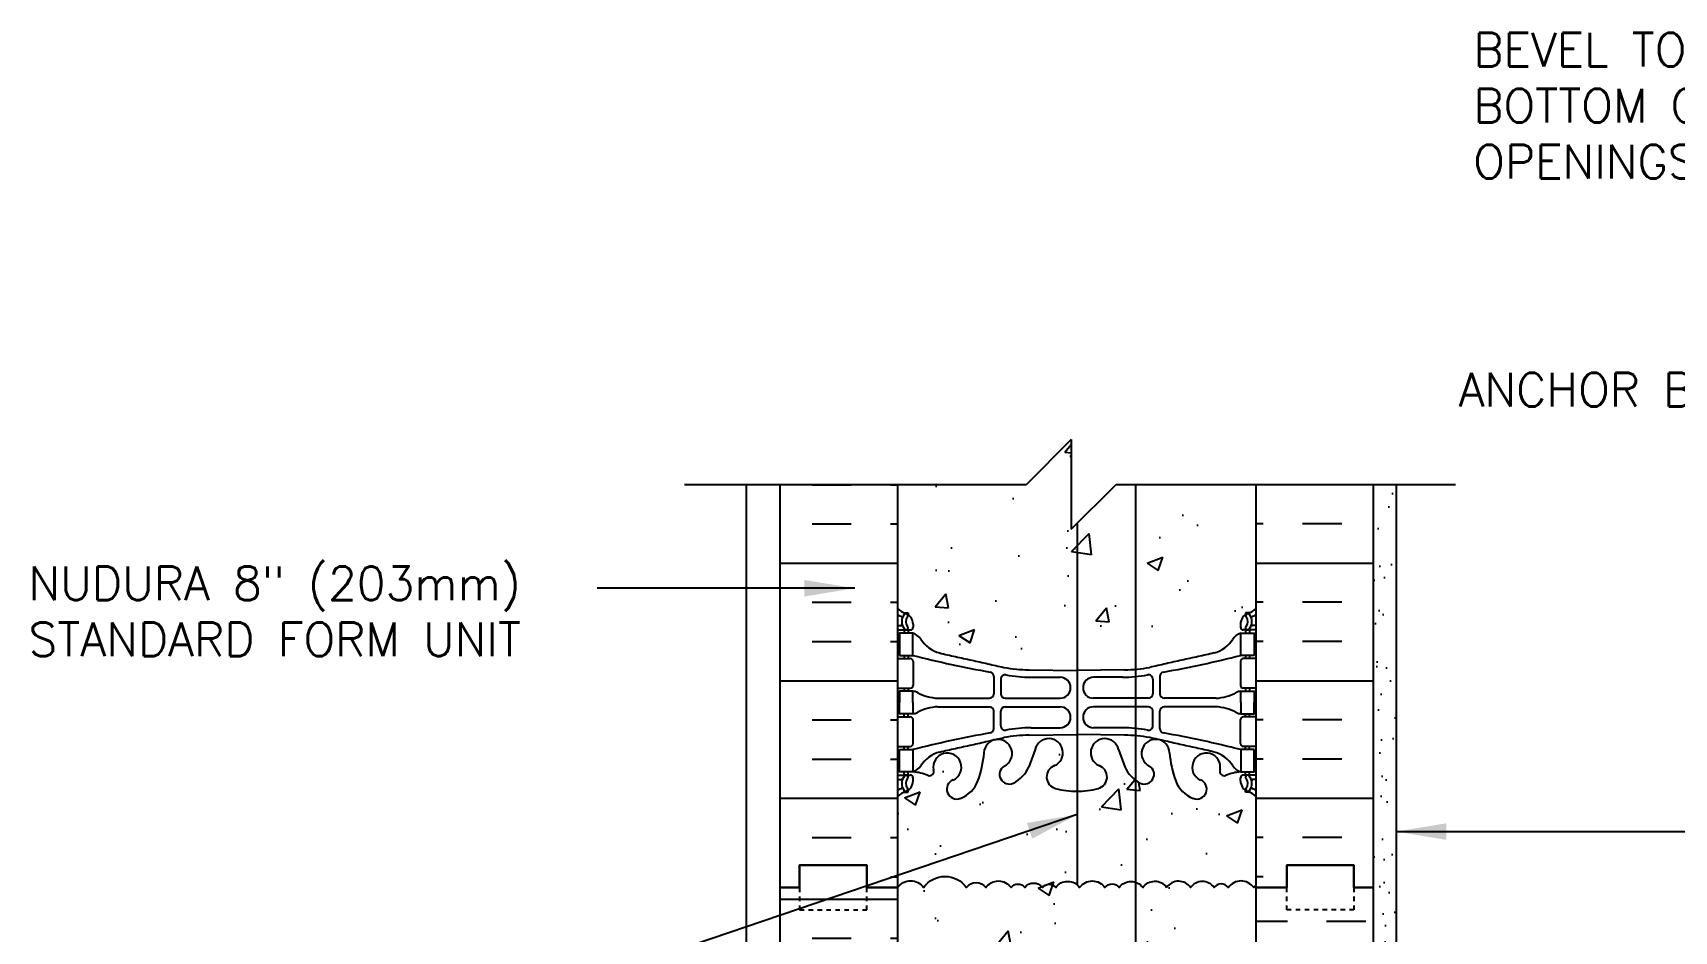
# Model space of a CAD drawing. Header units: inches. Extents: x 113.5 to 169.5, y -20.2 to 56.9.
# Drawn here: x 113.6 to 150.24, y 32.86 to 52.92 of the extents above; entities that cross this region are included whole.
import ezdxf
from ezdxf.enums import TextEntityAlignment as Align

# ---------------------------------------------------------------- set-up
doc = ezdxf.new("R2010")
doc.units = ezdxf.units.IN
doc.header["$LTSCALE"] = 0.5
doc.header["$MEASUREMENT"] = 0
doc.linetypes.add('DASHED2', pattern=[0.375, 0.25, -0.125])
for name, color, linetype in [('HATCH', 12, 'Continuous'), ('line25', 2, 'Continuous'), ('LINE3', 3, 'Continuous'), ('LINE50', 5, 'Continuous'), ('LINE9', 9, 'Continuous'), ('TEXT', 4, 'Continuous'), ('Web_Edge', 9, 'Continuous')]:
    doc.layers.add(name, color=color, linetype=linetype)
doc.styles.add('DIM', font='romans.shx', dxfattribs={"width": 0.7})
doc.styles.add('ROMANS', font='romans.shx', dxfattribs={"height": 1.125})
doc.dimstyles.new('ext_12', dxfattribs={"dimscale": 12, "dimtxt": 0.09375, "dimasz": 0.09375, "dimexe": 0.09375, "dimexo": 0.0625, "dimgap": 0.0625, "dimtad": 1, "dimdec": 1, "dimzin": 3, "dimdsep": 46, "dimlunit": 4, "dimtxsty": 'DIM', "dimcen": 0.09, "dimdle": 0.09375, "dimclrt": 4, "dimadec": 0, "dimazin": 0, "dimtfac": 1, "dimtdec": 1, "dimtmove": 2, "dimatfit": 3, "dimfxl": 1, "dimfrac": 2, "dimtolj": 1, "dimtzin": 0, "dimarcsym": 0})

msp = doc.modelspace()

# ---------------------------------------------------------------- hatches: boundary and pattern name
at = {"layer": 'HATCH'}
h = msp.add_hatch(dxfattribs=at)
h.set_pattern_fill('AR-CONC', color=256, scale=0.5)
edge = h.paths.add_edge_path()
edge.add_line((140.904, 24.713), (140.904, 27.612))
edge.add_arc((140.558, 27.251), 0.5, 46.2109, 66.4218)
edge.add_line((140.758, 27.709), (140.668, 27.709))
edge.add_line((140.668, 27.709), (140.668, 27.751))
edge.add_arc((140.808, 27.958), 0.25, 180, 235.9442, ccw=False)
edge.add_line((140.558, 27.958), (140.558, 28.025))
edge.add_arc((140.62, 28.025), 0.0625, 90, 180, ccw=False)
edge.add_line((140.62, 28.088), (140.668, 28.088))
edge.add_line((140.668, 28.088), (140.668, 28.158))
edge.add_line((140.668, 28.158), (140.563, 28.158))
edge.add_arc((140.685, 28.5), 0.364, 214.9775, 250.3387, ccw=False)
edge.add_arc((139.762, 27.889), 0.743, 32.7919, 73.8107)
edge.add_spline(control_points=[(139.969, 28.603), (138.532, 28.924)], knot_values=[0, 0, 1, 1], degree=1, periodic=0)
edge.add_arc((137.976, 25.992), 2.984, 79.2546, 90.0995)
edge.add_line((137.97, 28.976), (136.904, 28.992))
edge.add_line((136.904, 28.992), (135.837, 28.976))
edge.add_arc((135.832, 25.992), 2.984, 89.9005, 100.7454)
edge.add_spline(control_points=[(135.276, 28.924), (133.838, 28.603)], knot_values=[0, 0, 1, 1], degree=1, periodic=0)
edge.add_arc((134.046, 27.889), 0.743, 106.1893, 147.2081)
edge.add_arc((133.122, 28.5), 0.364, 289.6613, 325.0225, ccw=False)
edge.add_line((133.245, 28.158), (133.14, 28.158))
edge.add_line((133.14, 28.158), (133.14, 28.088))
edge.add_line((133.14, 28.088), (133.187, 28.088))
edge.add_arc((133.187, 28.025), 0.0625, 0, 90, ccw=False)
edge.add_line((133.25, 28.025), (133.25, 27.958))
edge.add_arc((133, 27.958), 0.25, 304.0558, 360, ccw=False)
edge.add_line((133.14, 27.751), (133.14, 27.709))
edge.add_line((133.14, 27.709), (133.05, 27.709))
edge.add_arc((133.25, 27.251), 0.5, 113.5782, 133.7891)
edge.add_line((132.904, 27.612), (132.904, 22.065))
edge.add_arc((133.25, 22.426), 0.5, 226.2109, 246.4218)
edge.add_line((133.05, 21.968), (133.14, 21.968))
edge.add_line((133.14, 21.968), (133.14, 21.926))
edge.add_arc((133, 21.719), 0.25, 0, 55.9442, ccw=False)
edge.add_line((133.25, 21.719), (133.25, 21.651))
edge.add_arc((133.187, 21.651), 0.0625, -90, 0, ccw=False)
edge.add_line((133.187, 21.589), (133.14, 21.589))
edge.add_line((133.14, 21.589), (133.14, 21.519))
edge.add_line((133.14, 21.519), (133.245, 21.519))
edge.add_arc((133.122, 21.176), 0.364, 34.9775, 70.3387, ccw=False)
edge.add_arc((134.046, 21.788), 0.743, 212.7919, 253.8107)
edge.add_spline(control_points=[(133.838, 21.074), (135.276, 20.753)], knot_values=[0, 0, 1, 1], degree=1, periodic=0)
edge.add_arc((135.832, 23.685), 2.984, 259.2546, 270.0995)
edge.add_line((135.837, 20.701), (136.904, 20.685))
edge.add_line((136.904, 20.685), (137.97, 20.701))
edge.add_arc((137.976, 23.685), 2.984, 269.9005, 280.7454)
edge.add_spline(control_points=[(138.532, 20.753), (139.969, 21.074)], knot_values=[0, 0, 1, 1], degree=1, periodic=0)
edge.add_arc((139.762, 21.788), 0.743, 286.1893, 327.2081)
edge.add_arc((140.685, 21.176), 0.364, 109.6613, 145.0225, ccw=False)
edge.add_line((140.563, 21.519), (140.668, 21.519))
edge.add_line((140.668, 21.519), (140.668, 21.589))
edge.add_line((140.668, 21.589), (140.62, 21.589))
edge.add_arc((140.62, 21.651), 0.0625, 180, 270, ccw=False)
edge.add_line((140.558, 21.651), (140.558, 21.719))
edge.add_arc((140.808, 21.719), 0.25, 124.0558, 180, ccw=False)
edge.add_line((140.668, 21.926), (140.668, 21.968))
edge.add_line((140.668, 21.968), (140.758, 21.968))
edge.add_arc((140.558, 22.426), 0.5, 293.5782, 313.7891)
edge.add_line((140.904, 22.065), (140.904, 24.713))
h.paths.add_polyline_path([(140.904, 33.838), (140.904, 33.896, 0.059299), (140.852, 33.838, 0.520567), (140.287, 33.838, 0.520567), (139.968, 33.838, 0.520567), (139.444, 33.838, 0.520567), (138.909, 33.843, 0.520567), (138.375, 33.838, 0.520567), (137.85, 33.838, 0.520567), (137.532, 33.838, 0.520567), (136.966, 33.838, 0.520567), (136.432, 33.838, 0.520567), (136.134, 33.838, 0.520567), (135.743, 33.838, 0.520567), (135.438, 33.838, 0.520567), (134.872, 33.838, 0.520567), (134.441, 33.838, 0.520567), (133.483, 33.838, 0.520567), (132.904, 33.838), (132.904, 31.804, 0.088416), (133.05, 31.707), (133.14, 31.707), (133.14, 31.665, -0.249069), (133.25, 31.458), (133.25, 31.39, -0.414214), (133.187, 31.328), (133.14, 31.328), (133.14, 31.258), (133.245, 31.258, 0.085348), (133.574, 31.333, -0.669601), (133.707, 31.213, 2.087231), (134.141, 31.438, -1), (134.304, 31.846, -0.21345), (134.696, 31.457, -0.069923), (134.833, 30.813, 1.702394), (135.283, 31.126, -0.940793), (135.486, 31.509, -0.173075), (135.832, 31.142), (135.975, 30.756, 1.612474), (136.407, 31.115, -0.734872), (136.43, 31.626, -0.068475), (136.904, 31.688, -0.068475), (137.378, 31.626, -0.734872), (137.401, 31.115, 1.612474), (137.833, 30.756), (137.975, 31.142, -0.173075), (138.321, 31.509, -0.940793), (138.525, 31.126, 1.702394), (138.974, 30.813, -0.069923), (139.111, 31.457, -0.21345), (139.504, 31.846, -1), (139.667, 31.438, 2.087231), (140.101, 31.213, -0.669601), (140.233, 31.333, 0.085348), (140.563, 31.258), (140.668, 31.258), (140.668, 31.328), (140.62, 31.328, -0.414214), (140.558, 31.39), (140.558, 31.458, -0.249069), (140.668, 31.665), (140.668, 31.707), (140.758, 31.707, 0.088416), (140.904, 31.804)])
h.paths.add_polyline_path([(140.904, 35.873, 0.088416), (140.758, 35.97), (140.668, 35.97), (140.668, 36.012, -0.249069), (140.558, 36.219), (140.558, 36.286, -0.414214), (140.62, 36.349), (140.668, 36.349), (140.668, 36.419), (140.563, 36.419, 0.085348), (140.233, 36.343, -0.669601), (140.101, 36.464, 2.087231), (139.667, 36.239, -1), (139.504, 35.83, -0.21345), (139.111, 36.22, -0.069923), (138.974, 36.863, 1.702394), (138.525, 36.551, -0.940793), (138.321, 36.168, -0.173075), (137.975, 36.534), (137.833, 36.921, 1.612474), (137.401, 36.561, -0.734872), (137.378, 36.05, -0.068475), (136.904, 35.988, -0.068475), (136.43, 36.05, -0.734872), (136.407, 36.561, 1.612474), (135.975, 36.921), (135.832, 36.534, -0.173075), (135.486, 36.168, -0.940793), (135.283, 36.551, 1.702394), (134.833, 36.863, -0.069923), (134.696, 36.22, -0.21345), (134.304, 35.83, -1), (134.141, 36.239, 2.087231), (133.707, 36.464, -0.669601), (133.574, 36.343, 0.085348), (133.245, 36.419), (133.14, 36.419), (133.14, 36.349), (133.187, 36.349, -0.414214), (133.25, 36.286), (133.25, 36.219, -0.249069), (133.14, 36.012), (133.14, 35.97), (133.05, 35.97, 0.088416), (132.904, 35.873), (132.904, 33.838, -0.520567), (133.483, 33.838, -0.520567), (134.441, 33.838, -0.520567), (134.872, 33.838, -0.520567), (135.438, 33.838, -0.520567), (135.743, 33.838, -0.520567), (136.134, 33.838, -0.520567), (136.432, 33.838, -0.520567), (136.966, 33.838, -0.520567), (137.532, 33.838, -0.520567), (137.85, 33.838, -0.520567), (138.375, 33.838, -0.520567), (138.909, 33.843, -0.520567), (139.444, 33.838, -0.520567), (139.968, 33.838, -0.520567), (140.287, 33.838, -0.520567), (140.852, 33.838, -0.059299), (140.904, 33.896)])
edge = h.paths.add_edge_path()
edge.add_line((140.904, 42.838), (137.779, 42.838))
edge.add_line((137.779, 42.838), (136.779, 41.838))
edge.add_line((136.779, 41.838), (136.779, 43.838))
edge.add_line((136.779, 43.838), (135.779, 42.838))
edge.add_line((135.779, 42.838), (132.904, 42.838))
edge.add_line((132.904, 42.838), (132.904, 40.065))
edge.add_arc((133.25, 40.426), 0.5, 226.2109, 246.4218)
edge.add_line((133.05, 39.968), (133.14, 39.968))
edge.add_line((133.14, 39.968), (133.14, 39.926))
edge.add_arc((133, 39.719), 0.25, 0, 55.9442, ccw=False)
edge.add_line((133.25, 39.719), (133.25, 39.651))
edge.add_arc((133.187, 39.651), 0.0625, -90, 0, ccw=False)
edge.add_line((133.187, 39.589), (133.14, 39.589))
edge.add_line((133.14, 39.589), (133.14, 39.519))
edge.add_line((133.14, 39.519), (133.245, 39.519))
edge.add_arc((133.122, 39.176), 0.364, 34.9775, 70.3387, ccw=False)
edge.add_arc((134.046, 39.788), 0.743, 212.7919, 253.8107)
edge.add_spline(control_points=[(133.838, 39.074), (135.276, 38.753)], knot_values=[0, 0, 1, 1], degree=1, periodic=0)
edge.add_arc((135.832, 41.685), 2.984, 259.2546, 270.0995)
edge.add_line((135.837, 38.701), (136.904, 38.685))
edge.add_line((136.904, 38.685), (137.97, 38.701))
edge.add_arc((137.976, 41.685), 2.984, 269.9005, 280.7454)
edge.add_spline(control_points=[(138.532, 38.753), (139.969, 39.074)], knot_values=[0, 0, 1, 1], degree=1, periodic=0)
edge.add_arc((139.762, 39.788), 0.743, 286.1893, 327.2081)
edge.add_arc((140.685, 39.176), 0.364, 109.6613, 145.0225, ccw=False)
edge.add_line((140.563, 39.519), (140.668, 39.519))
edge.add_line((140.668, 39.519), (140.668, 39.589))
edge.add_line((140.668, 39.589), (140.62, 39.589))
edge.add_arc((140.62, 39.651), 0.0625, 180, 270, ccw=False)
edge.add_line((140.558, 39.651), (140.558, 39.719))
edge.add_arc((140.808, 39.719), 0.25, 124.0558, 180, ccw=False)
edge.add_line((140.668, 39.926), (140.668, 39.968))
edge.add_line((140.668, 39.968), (140.758, 39.968))
edge.add_arc((140.558, 40.426), 0.5, 293.5782, 313.7891)
edge.add_line((140.904, 40.065), (140.904, 42.838))
h = msp.add_hatch(dxfattribs=at)
h.set_pattern_fill('INSUL', color=256, scale=7, style=0)
h.set_pattern_definition([(0, (-2793.2578, -363.1712), (0, 2.625), []), (0, (-2793.2578, -362.2962), (0, 2.625), [0.875, -0.875]), (0, (-2793.2578, -361.4212), (0, 2.625), [0.875, -0.875])])
h.paths.add_polyline_path([(132.904, 42.838), (130.279, 42.838), (130.279, 33.838), (130.716, 33.838), (130.716, 34.338), (132.216, 34.338), (132.216, 33.838), (132.904, 33.838)])
h = msp.add_hatch(dxfattribs=at)
h.set_pattern_fill('INSUL', color=256, scale=7, style=0)
h.set_pattern_definition([(180, (3067.0654, -363.1712), (0, 2.625), []), (180, (3067.0654, -362.2962), (0, 2.625), [0.875, -0.875]), (180, (3067.0654, -361.4212), (0, 2.625), [0.875, -0.875])])
h.paths.add_polyline_path([(143.529, 42.838), (140.904, 42.838), (140.904, 33.838), (141.591, 33.838), (141.591, 34.338), (143.091, 34.338), (143.091, 33.838), (143.529, 33.838)])
h = msp.add_hatch(dxfattribs=at)
h.set_pattern_fill('AR-SAND', color=256, scale=0.5, style=0)
h.set_pattern_definition([(37.5, (121.1024, -15.0365), (-0.031497, 0.963412), [0, -0.76, 0, -0.85, 0, -0.8125]), (7.5, (121.1024, -15.0365), (0.884888, 1.411073), [0, -0.41, 0, -0.685, 0, -0.2625]), (327.5, (120.4874, -15.0365), (1.557071, 0.00283), [0, -0.25, 0, -0.9, 0, -1.175]), (317.5, (120.4874, -15.0365), (1.503063, 0.438838), [0, -0.125, 0, -0.59, 0, -0.675])])
h.paths.add_polyline_path([(144.029, 42.838), (143.529, 42.838), (143.529, 22.588), (144.029, 22.588)])
h = msp.add_hatch(dxfattribs=at)
h.set_pattern_fill('INSUL', color=256, scale=7, style=0)
h.set_pattern_definition([(0, (-2793.2578, -381.1712), (0, 2.625), []), (0, (-2793.2578, -380.2962), (0, 2.625), [0.875, -0.875]), (0, (-2793.2578, -379.4212), (0, 2.625), [0.875, -0.875])])
h.paths.add_polyline_path([(130.279, 15.838), (130.716, 15.838), (130.716, 16.338), (132.216, 16.338), (132.216, 15.838), (132.904, 15.838), (132.904, 33.838), (132.216, 33.838), (132.216, 34.338), (130.716, 34.338), (130.716, 33.838), (130.279, 33.838)])
h = msp.add_hatch(dxfattribs=at)
h.set_pattern_fill('INSUL', color=256, scale=7, style=0)
h.set_pattern_definition([(0, (30.4787, -15.0365), (0, 2.625), []), (0, (30.4787, -14.1615), (0, 2.625), [0.875, -0.875]), (0, (30.4787, -13.2865), (0, 2.625), [0.875, -0.875])])
h.paths.add_polyline_path([(140.904, 24.713), (143.529, 22.088), (143.529, 33.838), (143.091, 33.838), (143.091, 33.338), (141.591, 33.338), (141.591, 33.838), (140.904, 33.838)])
h.paths.add_polyline_path([(143.529, 12.838), (140.904, 10.213), (140.904, -2.162), (143.529, -2.162)])

# ---------------------------------------------------------------- linework, layer by layer
for points in [[(132.904, 33.838, -0.520567), (133.483, 33.838, -0.520567), (134.441, 33.838, -0.520567), (134.872, 33.838, -0.520567), (135.438, 33.838, -0.520567), (135.743, 33.838, -0.520567), (136.134, 33.838, -0.520567), (136.432, 33.838, -0.520567), (136.966, 33.838, -0.520567), (137.532, 33.838, -0.520567), (137.85, 33.838, -0.520567), (138.375, 33.838, -0.520567), (138.909, 33.843)], [(140.904, 33.896, 0.059299), (140.852, 33.838, 0.520567), (140.287, 33.838, 0.520567), (139.968, 33.838, 0.520567), (139.444, 33.838, 0.520567), (138.909, 33.843)]]:
    msp.add_lwpolyline(points, format="xyb", dxfattribs=at)
at = {"layer": 'line25'}
for p, q in [((132.904, 42.838), (132.904, 33.838)), ((140.904, 33.838), (140.904, 42.838)), ((132.904, 33.838), (132.904, 15.838)), ((140.904, 24.713), (140.904, 33.838))]:
    msp.add_line(p, q, dxfattribs=at)
at = {"layer": 'LINE3'}
for p, q in [((138.217, 42.838), (138.217, 15.565)), ((136.915, 41.975), (136.915, 33.895))]:
    msp.add_line(p, q, dxfattribs=at)
at = {"layer": 'LINE50'}
for p, q in [((130.279, 33.838), (130.279, 42.838)), ((143.529, 33.838), (143.529, 42.838)), ((130.279, 15.838), (130.279, 33.838)), ((143.529, 22.088), (143.529, 33.838))]:
    msp.add_line(p, q, dxfattribs=at)
for points in [[(132.904, 33.838), (132.216, 33.838), (132.216, 34.338), (130.716, 34.338), (130.716, 33.838), (130.279, 33.838)], [(130.279, 33.838), (130.716, 33.838), (130.716, 34.338), (132.216, 34.338), (132.216, 33.838), (132.904, 33.838)], [(140.904, 33.838), (141.591, 33.838), (141.591, 34.338), (143.091, 34.338), (143.091, 33.838), (143.529, 33.838)], [(143.529, 33.838), (143.091, 33.838), (143.091, 34.338), (141.591, 34.338), (141.591, 33.838), (140.904, 33.838)]]:
    msp.add_lwpolyline(points, dxfattribs=at)
at = {"layer": 'LINE9'}
for p, q in [((136.779, 43.838), (135.779, 42.838)), ((136.779, 43.838), (136.779, 41.838)), ((128.148, 42.838), (135.779, 42.838)), ((129.529, -2.162), (129.529, 42.838)), ((136.779, 41.838), (137.779, 42.838)), ((137.779, 42.838), (145.357, 42.838)), ((144.029, 42.838), (144.029, 22.588))]:
    msp.add_line(p, q, dxfattribs=at)
at = {"layer": 'LINE9', "linetype": 'DASHED2', "ltscale": 0.15}
for points in [[(130.716, 33.838), (130.716, 33.838), (130.716, 33.338), (132.216, 33.338), (132.216, 33.838), (132.216, 33.838)], [(143.091, 33.838), (143.091, 33.838), (143.091, 33.338), (141.591, 33.338), (141.591, 33.838), (141.591, 33.838)]]:
    msp.add_lwpolyline(points, dxfattribs=at)
at = {"layer": 'Web_Edge'}
for p, q in [((133.05, 39.968), (133.14, 39.968)), ((133.14, 39.968), (133.14, 39.926)), ((140.758, 39.968), (140.668, 39.968)), ((140.668, 39.968), (140.668, 39.926)), ((132.904, 39.689), (132.982, 39.689)), ((132.904, 39.589), (133.187, 39.589)), ((133.05, 39.589), (133.05, 39.519)), ((133.14, 39.589), (133.14, 39.519)), ((133.25, 39.719), (133.25, 39.651)), ((140.558, 39.719), (140.558, 39.651)), ((140.904, 39.589), (140.62, 39.589)), ((140.668, 39.589), (140.668, 39.519)), ((140.758, 39.589), (140.758, 39.519)), ((140.904, 39.689), (140.826, 39.689)), ((132.904, 38.949), (133.187, 38.949)), ((133.05, 39.019), (133.05, 38.949)), ((133.14, 39.019), (133.14, 38.949)), ((133.25, 38.886), (133.25, 38.351)), ((140.558, 38.886), (140.558, 38.351)), ((140.904, 38.949), (140.62, 38.949)), ((140.668, 39.019), (140.668, 38.949)), ((140.758, 39.019), (140.758, 38.949)), ((135.052, 38.549), (135.052, 38.164)), ((135.204, 38.487), (135.204, 38.164)), ((135.837, 38.701), (136.904, 38.685)), ((135.885, 38.533), (136.531, 38.533)), ((137.97, 38.701), (136.904, 38.685)), ((137.923, 38.533), (137.276, 38.533)), ((138.603, 38.487), (138.603, 38.164)), ((138.756, 38.549), (138.756, 38.164)), ((132.904, 38.289), (133.187, 38.289)), ((133.05, 38.289), (133.05, 38.219)), ((133.14, 38.289), (133.14, 38.219)), ((140.904, 38.289), (140.62, 38.289)), ((140.668, 38.289), (140.668, 38.219)), ((140.758, 38.289), (140.758, 38.219)), ((133.798, 38.063), (134.952, 38.064)), ((133.798, 37.874), (134.952, 37.874)), ((135.052, 37.389), (135.052, 37.774)), ((135.204, 37.451), (135.204, 37.774)), ((135.304, 38.064), (136.531, 38.064)), ((135.304, 37.874), (136.531, 37.874)), ((138.503, 38.064), (137.276, 38.064)), ((138.503, 37.874), (137.276, 37.874)), ((138.603, 37.451), (138.603, 37.774)), ((138.756, 37.389), (138.756, 37.774)), ((140.01, 38.063), (138.856, 38.064)), ((140.01, 37.874), (138.856, 37.874)), ((132.904, 37.649), (133.187, 37.649)), ((133.05, 37.649), (133.05, 37.719)), ((133.14, 37.649), (133.14, 37.719)), ((133.25, 37.051), (133.25, 37.586)), ((135.885, 37.405), (136.531, 37.405)), ((137.923, 37.405), (137.276, 37.405)), ((140.558, 37.051), (140.558, 37.586)), ((140.904, 37.649), (140.62, 37.649)), ((140.668, 37.649), (140.668, 37.719)), ((140.758, 37.649), (140.758, 37.719)), ((135.837, 37.237), (136.904, 37.253)), ((137.97, 37.237), (136.904, 37.253)), ((132.904, 36.989), (133.187, 36.989)), ((133.05, 36.919), (133.05, 36.989)), ((133.14, 36.919), (133.14, 36.989)), ((135.975, 36.921), (135.832, 36.534)), ((137.833, 36.921), (137.975, 36.534)), ((140.904, 36.989), (140.62, 36.989)), ((140.668, 36.919), (140.668, 36.989)), ((140.758, 36.919), (140.758, 36.989)), ((132.904, 36.349), (133.187, 36.349)), ((133.05, 36.349), (133.05, 36.419)), ((133.14, 36.349), (133.14, 36.419)), ((133.25, 36.219), (133.25, 36.286)), ((140.558, 36.219), (140.558, 36.286)), ((140.904, 36.349), (140.62, 36.349)), ((140.668, 36.349), (140.668, 36.419)), ((140.758, 36.349), (140.758, 36.419)), ((132.904, 36.249), (132.982, 36.249)), ((133.05, 35.97), (133.14, 35.97)), ((133.14, 35.97), (133.14, 36.012)), ((140.668, 35.97), (140.668, 36.012)), ((140.758, 35.97), (140.668, 35.97)), ((140.904, 36.249), (140.826, 36.249))]:
    msp.add_line(p, q, dxfattribs=at)
for points in [[(132.945, 39.019), (133.245, 39.019), (133.245, 39.519), (132.945, 39.519)], [(140.863, 39.019), (140.563, 39.019), (140.563, 39.519), (140.863, 39.519)], [(132.945, 36.919), (133.245, 36.919), (133.245, 36.419), (132.945, 36.419)], [(140.863, 36.919), (140.563, 36.919), (140.563, 36.419), (140.863, 36.419)]]:
    msp.add_lwpolyline(points, close=True, dxfattribs=at)
for points in [[(133.245, 37.969), (133.245, 38.219), (132.945, 38.219), (132.945, 37.969)], [(140.563, 37.969), (140.563, 38.219), (140.863, 38.219), (140.863, 37.969)], [(133.245, 37.969), (133.245, 37.719), (132.945, 37.719), (132.945, 37.969)], [(140.563, 37.969), (140.563, 37.719), (140.863, 37.719), (140.863, 37.969)]]:
    msp.add_lwpolyline(points, dxfattribs=at)
for centre, radius, start, end in [((133.25, 40.426), 0.5, 226.2109, 250.5288), ((133.086, 39.904), 0.045, 321.448, 139.1879), ((133, 39.719), 0.25, 0, 70.5288), ((140.808, 39.719), 0.25, 109.4712, 180), ((140.722, 39.904), 0.045, 40.8121, 218.552), ((140.558, 40.426), 0.5, 289.4712, 313.7891), ((133.25, 40.426), 0.6, 234.7832, 245.0748), ((132.982, 39.708), 0.0196, 269.4032, 15.4901), ((133.244, 39.773), 0.25, 140.1145, 222.4609), ((132.988, 39.863), 0.021, 343.464, 63.9957), ((133.092, 39.635), 0.045, 222.4609, 42.4609), ((133.244, 39.773), 0.16, 140.0001, 222.4609), ((133.187, 39.651), 0.0625, 270, 0), ((140.62, 39.651), 0.0625, 180, 270), ((140.715, 39.635), 0.045, 137.5391, 317.5391), ((140.564, 39.773), 0.16, 317.5391, 39.9999), ((140.564, 39.773), 0.25, 317.5391, 39.8855), ((140.82, 39.863), 0.021, 116.0043, 196.536), ((140.826, 39.708), 0.0196, 164.5099, 270.5968), ((140.558, 40.426), 0.6, 294.9252, 305.2168), ((133.122, 39.176), 0.364, 34.9775, 70.3387), ((134.046, 39.788), 0.743, 212.7919, 253.8107), ((139.762, 39.788), 0.743, 286.1893, 327.2081), ((140.685, 39.176), 0.364, 109.6613, 145.0225), ((133.187, 38.886), 0.0625, 0, 90), ((140.053, 66.439), 28.253, 256.0552, 259.6343), ((133.754, 66.439), 28.253, 280.3657, 283.9448), ((140.62, 38.886), 0.0625, 90, 180), ((134.952, 38.549), 0.1, 360, 79.6343), ((135.304, 38.487), 0.1, 79.2546, 180), ((135.832, 41.685), 2.984, 259.2546, 270.0995), ((135.879, 41.517), 2.984, 259.2546, 270.0995), ((136.531, 38.299), 0.234, 270, 90), ((137.276, 38.299), 0.234, 90, 270), ((137.928, 41.517), 2.984, 269.9005, 280.7454), ((137.976, 41.685), 2.984, 269.9005, 280.7454), ((138.503, 38.487), 0.1, 0, 100.7454), ((138.856, 38.549), 0.1, 100.3657, 180), ((133.187, 38.351), 0.0625, 270, 0), ((133.241, 38), 0.219, 60.4937, 88.92), ((133.882, 39.22), 1.16, 242.5844, 265.8032), ((134.952, 38.164), 0.1, 270.0388, 360), ((135.304, 38.164), 0.1, 180, 270), ((138.503, 38.164), 0.1, 270, 0), ((138.856, 38.164), 0.1, 180, 269.9612), ((139.925, 39.22), 1.16, 274.1968, 297.4156), ((140.567, 38), 0.219, 91.08, 119.5063), ((140.62, 38.351), 0.0625, 180, 270), ((133.241, 37.938), 0.219, 271.08, 299.5063), ((133.882, 36.718), 1.16, 94.1968, 117.4156), ((134.952, 37.774), 0.1, 0, 89.9612), ((135.304, 37.774), 0.1, 90, 180), ((136.531, 37.639), 0.234, 270, 90), ((137.276, 37.639), 0.234, 90, 270), ((138.503, 37.774), 0.1, 0, 90), ((138.856, 37.774), 0.1, 90.0388, 180), ((139.925, 36.718), 1.16, 62.5844, 85.8032), ((140.567, 37.938), 0.219, 240.4937, 268.92), ((133.187, 37.586), 0.0625, 0, 90), ((134.952, 37.389), 0.1, 280.3657, 0), ((135.304, 37.451), 0.1, 180, 280.7454), ((135.879, 34.421), 2.984, 89.9005, 100.7454), ((137.928, 34.421), 2.984, 79.2546, 90.0995), ((138.503, 37.451), 0.1, 259.2546, 0), ((138.856, 37.389), 0.1, 180, 259.6343), ((140.62, 37.586), 0.0625, 90, 180), ((133.187, 37.051), 0.0625, 270, 0), ((140.053, 9.499), 28.253, 100.3657, 103.9448), ((135.145, 36.832), 0.314, 296.0652, 177.2643), ((135.832, 34.253), 2.984, 89.9005, 100.7454), ((136.28, 36.848), 0.314, 293.8084, 166.5854), ((137.528, 36.848), 0.314, 13.4146, 246.1916), ((137.976, 34.253), 2.984, 79.2546, 90.0995), ((138.662, 36.832), 0.314, 2.7357, 243.9348), ((133.754, 9.499), 28.253, 76.0552, 79.6343), ((140.62, 37.051), 0.0625, 180, 270), ((134.046, 36.15), 0.743, 106.1893, 147.2081), ((134.014, 36.526), 0.314, 293.8084, 191.4114), ((132.474, 37.028), 2.365, 339.9985, 355.6105), ((141.333, 37.028), 2.365, 184.3895, 200.0015), ((139.793, 36.526), 0.314, 348.5886, 246.1916), ((139.762, 36.15), 0.743, 32.7919, 73.8107), ((133.244, 36.164), 0.25, 137.5391, 219.8855), ((133.092, 36.303), 0.045, 317.5391, 137.5391), ((133.244, 36.164), 0.16, 137.5391, 219.9999), ((133.187, 36.286), 0.0625, 360, 90), ((133.122, 36.762), 0.364, 289.6613, 325.0225), ((133.19, 35.423), 0.997, 66.8533, 86.8462), ((133.616, 36.431), 0.0968, 249.5669, 19.8449), ((135.396, 36.365), 0.217, 121.463, 294.4736), ((135.146, 36.836), 0.75, 297.0295, 336.3062), ((136.498, 36.31), 0.268, 109.9662, 255.2108), ((137.31, 36.31), 0.268, 284.7892, 70.0338), ((138.662, 36.836), 0.75, 203.6938, 242.9705), ((138.411, 36.365), 0.217, 245.5264, 58.537), ((140.192, 36.431), 0.0968, 160.1551, 290.4331), ((140.618, 35.423), 0.997, 93.1538, 113.1467), ((140.685, 36.762), 0.364, 214.9775, 250.3387), ((140.62, 36.286), 0.0625, 90, 180), ((140.715, 36.303), 0.045, 42.4609, 222.4609), ((140.564, 36.164), 0.16, 320.0001, 42.4609), ((140.564, 36.164), 0.25, 320.1145, 42.4609), ((133.25, 35.512), 0.6, 114.9252, 125.2168), ((133.25, 35.512), 0.5, 109.4712, 133.7891), ((132.982, 36.229), 0.0196, 344.5099, 90.5968), ((132.988, 36.075), 0.021, 296.0043, 16.536), ((133.086, 36.033), 0.045, 220.8121, 38.552), ((133, 36.219), 0.25, 289.4712, 360), ((134.222, 36.035), 0.22, 111.8037, 291.8037), ((134.065, 36.463), 0.677, 290.6803, 338.8761), ((136.892, 37.742), 1.754, 254.7082, 270.3771), ((136.915, 37.742), 1.754, 269.6229, 285.2918), ((139.742, 36.463), 0.677, 201.1239, 249.3197), ((139.585, 36.035), 0.22, 248.1963, 68.1963), ((140.808, 36.219), 0.25, 180, 250.5288), ((140.722, 36.033), 0.045, 141.448, 319.1879), ((140.558, 35.512), 0.5, 46.2109, 70.5288), ((140.82, 36.075), 0.021, 163.464, 243.9957), ((140.826, 36.229), 0.0196, 89.4032, 195.4901), ((140.558, 35.512), 0.6, 54.7832, 65.0748)]:
    msp.add_arc(centre, radius, start, end, dxfattribs=at)
for points in [[(133.838, 39.074), (135.276, 38.753)], [(139.969, 39.074), (138.532, 38.753)], [(133.838, 36.864), (135.276, 37.185)], [(139.969, 36.864), (138.532, 37.185)]]:
    msp.add_open_spline(points, degree=1, dxfattribs=at)

# ---------------------------------------------------------------- texts
at = {"layer": 'TEXT', "style": 'ROMANS'}
msp.add_text(' ANCHOR BOLT(S)', height=0.75, dxfattribs=at).set_placement((144.911, 44.95), align=Align.MIDDLE_LEFT)
at = {"layer": 'TEXT', "char_height": 0.75, "attachment_point": 4, "style": 'ROMANS'}
for s, insert, width in [('BEVEL TOP & BOTTOM OF OPENINGS 45%%D', (145.754, 51.291), 11.05043), ('NUDURA 8" (203mm)\\PSTANDARD FORM UNIT', (113.503, 40.006), 13.05574)]:
    msp.add_mtext(s, dxfattribs=dict(at, insert=insert, width=width))

# ---------------------------------------------------------------- leaders
at = {"layer": 'TEXT'}
for points, override in [([(131.945, 40.519), (126.194, 40.519)], {"dimgap": 0.0625, "dimtad": 0}), ([(136.915, 35.468), (123.286, 30.847), (120.157, 30.847)], {"dimtad": 0}), ([(144.029, 35.088), (153.875, 35.088)], {"dimgap": 0.0625, "dimtad": 0})]:
    msp.add_leader(points, dimstyle='ext_12', override=override, dxfattribs=at)

doc.saveas('drawing.dxf')
